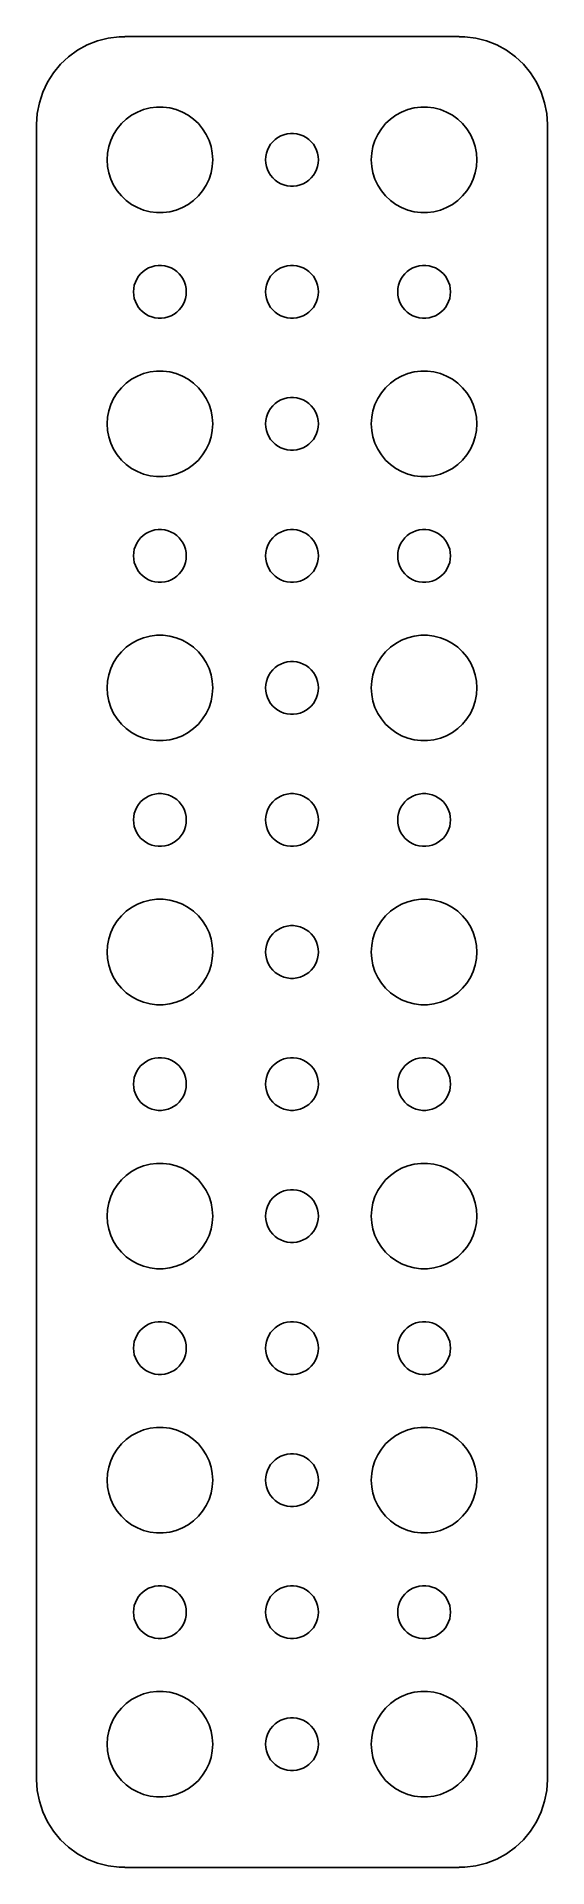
# Model space of a CAD drawing. Extents: x -14 to 14, y -52 to 52.
import ezdxf

# ---------------------------------------------------------------- set-up
doc = ezdxf.new("R2010")
doc.units = 0
doc.layers.get('0').update_dxf_attribs({"linetype": 'CONTINUOUS'})

msp = doc.modelspace()

# ---------------------------------------------------------------- linework, layer by layer
for points in [[(9.5, -51.9901), (9.81395, -51.9901), (10.4369, -51.9114), (11.0451, -51.7553), (11.6289, -51.5241), (12.1791, -51.2216), (12.6871, -50.8526), (13.1448, -50.4227), (13.5451, -49.9389), (13.8815, -49.4088), (14.1489, -48.8406), (14.3429, -48.2434), (14.4606, -47.6267), (14.5, -47), (14.5, 47), (14.4606, 47.6267), (14.3429, 48.2434), (14.1489, 48.8406), (13.8815, 49.4088), (13.5451, 49.9389), (13.1448, 50.4227), (12.6871, 50.8526), (12.1791, 51.2216), (11.6289, 51.5241), (11.0451, 51.7553), (10.4369, 51.9114), (9.81395, 51.9901), (9.5, 51.9901), (9.5, 51.997), (-9.5, 51.997), (-9.5, 51.9901), (-9.81395, 51.9901), (-10.4369, 51.9114), (-11.0451, 51.7553), (-11.6289, 51.5241), (-12.1791, 51.2216), (-12.6871, 50.8526), (-13.1448, 50.4227), (-13.5451, 49.9389), (-13.8815, 49.4088), (-14.1489, 48.8406), (-14.3429, 48.2434), (-14.4606, 47.6267), (-14.5, 47), (-14.5, -47), (-14.4606, -47.6267), (-14.3429, -48.2434), (-14.1489, -48.8406), (-13.8815, -49.4088), (-13.5451, -49.9389), (-13.1448, -50.4227), (-12.6871, -50.8526), (-12.1791, -51.2216), (-11.6289, -51.5241), (-11.0451, -51.7553), (-10.4369, -51.9114), (-9.81395, -51.9901), (-9.5, -51.9901), (-9.5, -51.997), (9.5, -51.997)], [(-7.68837, 42.0059), (-8.06214, 42.0531), (-8.42705, 42.1468), (-8.77734, 42.2855), (-9.10748, 42.467), (-9.41227, 42.6885), (-9.68691, 42.9464), (-9.92705, 43.2366), (-10.1289, 43.5547), (-10.2893, 43.8956), (-10.4057, 44.2539), (-10.4763, 44.624), (-10.5, 45), (-10.4763, 45.376), (-10.4057, 45.7461), (-10.2893, 46.1044), (-10.1289, 46.4453), (-9.92705, 46.7634), (-9.68691, 47.0536), (-9.41227, 47.3115), (-9.10748, 47.533), (-8.77734, 47.7145), (-8.42705, 47.8532), (-8.06214, 47.9469), (-7.68837, 47.9941), (-7.31163, 47.9941), (-6.93786, 47.9469), (-6.57295, 47.8532), (-6.22266, 47.7145), (-5.89252, 47.533), (-5.58773, 47.3115), (-5.31309, 47.0536), (-5.07295, 46.7634), (-4.87108, 46.4453), (-4.71067, 46.1044), (-4.59425, 45.7461), (-4.52366, 45.376), (-4.5, 45), (-4.52366, 44.624), (-4.59425, 44.2539), (-4.71067, 43.8956), (-4.87108, 43.5547), (-5.07295, 43.2366), (-5.31309, 42.9464), (-5.58773, 42.6885), (-5.89252, 42.467), (-6.22266, 42.2855), (-6.57295, 42.1468), (-6.93786, 42.0531), (-7.31163, 42.0059)], [(7.31163, 42.0059), (6.93786, 42.0531), (6.57295, 42.1468), (6.22266, 42.2855), (5.89252, 42.467), (5.58773, 42.6885), (5.31309, 42.9464), (5.07295, 43.2366), (4.87108, 43.5547), (4.71067, 43.8956), (4.59425, 44.2539), (4.52366, 44.624), (4.5, 45), (4.52366, 45.376), (4.59425, 45.7461), (4.71067, 46.1044), (4.87108, 46.4453), (5.07295, 46.7634), (5.31309, 47.0536), (5.58773, 47.3115), (5.89252, 47.533), (6.22266, 47.7145), (6.57295, 47.8532), (6.93786, 47.9469), (7.31163, 47.9941), (7.68837, 47.9941), (8.06214, 47.9469), (8.42705, 47.8532), (8.77734, 47.7145), (9.10748, 47.533), (9.41227, 47.3115), (9.68691, 47.0536), (9.92705, 46.7634), (10.1289, 46.4453), (10.2893, 46.1044), (10.4057, 45.7461), (10.4763, 45.376), (10.5, 45), (10.4763, 44.624), (10.4057, 44.2539), (10.2893, 43.8956), (10.1289, 43.5547), (9.92705, 43.2366), (9.68691, 42.9464), (9.41227, 42.6885), (9.10748, 42.467), (8.77734, 42.2855), (8.42705, 42.1468), (8.06214, 42.0531), (7.68837, 42.0059)], [(-0.094186, 43.503), (-0.281072, 43.5266), (-0.463525, 43.5734), (-0.638669, 43.6428), (-0.80374, 43.7335), (-0.956136, 43.8442), (-1.09345, 43.9732), (-1.21353, 44.1183), (-1.31446, 44.2774), (-1.39466, 44.4478), (-1.45287, 44.627), (-1.48817, 44.812), (-1.5, 45), (-1.48817, 45.188), (-1.45287, 45.373), (-1.39466, 45.5522), (-1.31446, 45.7226), (-1.21353, 45.8817), (-1.09345, 46.0268), (-0.956136, 46.1558), (-0.80374, 46.2665), (-0.638669, 46.3572), (-0.463525, 46.4266), (-0.281072, 46.4734), (-0.094186, 46.497), (0.094186, 46.497), (0.281072, 46.4734), (0.463525, 46.4266), (0.638669, 46.3572), (0.80374, 46.2665), (0.956136, 46.1558), (1.09345, 46.0268), (1.21353, 45.8817), (1.31446, 45.7226), (1.39466, 45.5522), (1.45287, 45.373), (1.48817, 45.188), (1.5, 45), (1.48817, 44.812), (1.45287, 44.627), (1.39466, 44.4478), (1.31446, 44.2774), (1.21353, 44.1183), (1.09345, 43.9732), (0.956136, 43.8442), (0.80374, 43.7335), (0.638669, 43.6428), (0.463525, 43.5734), (0.281072, 43.5266), (0.094186, 43.503)], [(-7.59419, 36.003), (-7.78107, 36.0266), (-7.96353, 36.0734), (-8.13867, 36.1428), (-8.30374, 36.2335), (-8.45614, 36.3442), (-8.59345, 36.4732), (-8.71353, 36.6183), (-8.81446, 36.7774), (-8.89466, 36.9478), (-8.95287, 37.127), (-8.98817, 37.312), (-9, 37.5), (-8.98817, 37.688), (-8.95287, 37.873), (-8.89466, 38.0522), (-8.81446, 38.2226), (-8.71353, 38.3817), (-8.59345, 38.5268), (-8.45614, 38.6558), (-8.30374, 38.7665), (-8.13867, 38.8572), (-7.96353, 38.9266), (-7.78107, 38.9734), (-7.59419, 38.997), (-7.40581, 38.997), (-7.21893, 38.9734), (-7.03647, 38.9266), (-6.86133, 38.8572), (-6.69626, 38.7665), (-6.54386, 38.6558), (-6.40655, 38.5268), (-6.28647, 38.3817), (-6.18554, 38.2226), (-6.10534, 38.0522), (-6.04713, 37.873), (-6.01183, 37.688), (-6, 37.5), (-6.01183, 37.312), (-6.04713, 37.127), (-6.10534, 36.9478), (-6.18554, 36.7774), (-6.28647, 36.6183), (-6.40655, 36.4732), (-6.54386, 36.3442), (-6.69626, 36.2335), (-6.86133, 36.1428), (-7.03647, 36.0734), (-7.21893, 36.0266), (-7.40581, 36.003)], [(-0.094186, 36.003), (-0.281072, 36.0266), (-0.463525, 36.0734), (-0.638669, 36.1428), (-0.80374, 36.2335), (-0.956136, 36.3442), (-1.09345, 36.4732), (-1.21353, 36.6183), (-1.31446, 36.7774), (-1.39466, 36.9478), (-1.45287, 37.127), (-1.48817, 37.312), (-1.5, 37.5), (-1.48817, 37.688), (-1.45287, 37.873), (-1.39466, 38.0522), (-1.31446, 38.2226), (-1.21353, 38.3817), (-1.09345, 38.5268), (-0.956136, 38.6558), (-0.80374, 38.7665), (-0.638669, 38.8572), (-0.463525, 38.9266), (-0.281072, 38.9734), (-0.094186, 38.997), (0.094186, 38.997), (0.281072, 38.9734), (0.463525, 38.9266), (0.638669, 38.8572), (0.80374, 38.7665), (0.956136, 38.6558), (1.09345, 38.5268), (1.21353, 38.3817), (1.31446, 38.2226), (1.39466, 38.0522), (1.45287, 37.873), (1.48817, 37.688), (1.5, 37.5), (1.48817, 37.312), (1.45287, 37.127), (1.39466, 36.9478), (1.31446, 36.7774), (1.21353, 36.6183), (1.09345, 36.4732), (0.956136, 36.3442), (0.80374, 36.2335), (0.638669, 36.1428), (0.463525, 36.0734), (0.281072, 36.0266), (0.094186, 36.003)], [(7.40581, 36.003), (7.21893, 36.0266), (7.03647, 36.0734), (6.86133, 36.1428), (6.69626, 36.2335), (6.54386, 36.3442), (6.40655, 36.4732), (6.28647, 36.6183), (6.18554, 36.7774), (6.10534, 36.9478), (6.04713, 37.127), (6.01183, 37.312), (6, 37.5), (6.01183, 37.688), (6.04713, 37.873), (6.10534, 38.0522), (6.18554, 38.2226), (6.28647, 38.3817), (6.40655, 38.5268), (6.54386, 38.6558), (6.69626, 38.7665), (6.86133, 38.8572), (7.03647, 38.9266), (7.21893, 38.9734), (7.40581, 38.997), (7.59419, 38.997), (7.78107, 38.9734), (7.96353, 38.9266), (8.13867, 38.8572), (8.30374, 38.7665), (8.45614, 38.6558), (8.59345, 38.5268), (8.71353, 38.3817), (8.81446, 38.2226), (8.89466, 38.0522), (8.95287, 37.873), (8.98817, 37.688), (9, 37.5), (8.98817, 37.312), (8.95287, 37.127), (8.89466, 36.9478), (8.81446, 36.7774), (8.71353, 36.6183), (8.59345, 36.4732), (8.45614, 36.3442), (8.30374, 36.2335), (8.13867, 36.1428), (7.96353, 36.0734), (7.78107, 36.0266), (7.59419, 36.003)], [(-7.68837, 27.0059), (-8.06214, 27.0531), (-8.42705, 27.1468), (-8.77734, 27.2855), (-9.10748, 27.467), (-9.41227, 27.6885), (-9.68691, 27.9464), (-9.92705, 28.2366), (-10.1289, 28.5547), (-10.2893, 28.8956), (-10.4057, 29.2539), (-10.4763, 29.624), (-10.5, 30), (-10.4763, 30.376), (-10.4057, 30.7461), (-10.2893, 31.1044), (-10.1289, 31.4453), (-9.92705, 31.7634), (-9.68691, 32.0536), (-9.41227, 32.3115), (-9.10748, 32.533), (-8.77734, 32.7145), (-8.42705, 32.8532), (-8.06214, 32.9469), (-7.68837, 32.9941), (-7.31163, 32.9941), (-6.93786, 32.9469), (-6.57295, 32.8532), (-6.22266, 32.7145), (-5.89252, 32.533), (-5.58773, 32.3115), (-5.31309, 32.0536), (-5.07295, 31.7634), (-4.87108, 31.4453), (-4.71067, 31.1044), (-4.59425, 30.7461), (-4.52366, 30.376), (-4.5, 30), (-4.52366, 29.624), (-4.59425, 29.2539), (-4.71067, 28.8956), (-4.87108, 28.5547), (-5.07295, 28.2366), (-5.31309, 27.9464), (-5.58773, 27.6885), (-5.89252, 27.467), (-6.22266, 27.2855), (-6.57295, 27.1468), (-6.93786, 27.0531), (-7.31163, 27.0059)], [(7.31163, 27.0059), (6.93786, 27.0531), (6.57295, 27.1468), (6.22266, 27.2855), (5.89252, 27.467), (5.58773, 27.6885), (5.31309, 27.9464), (5.07295, 28.2366), (4.87108, 28.5547), (4.71067, 28.8956), (4.59425, 29.2539), (4.52366, 29.624), (4.5, 30), (4.52366, 30.376), (4.59425, 30.7461), (4.71067, 31.1044), (4.87108, 31.4453), (5.07295, 31.7634), (5.31309, 32.0536), (5.58773, 32.3115), (5.89252, 32.533), (6.22266, 32.7145), (6.57295, 32.8532), (6.93786, 32.9469), (7.31163, 32.9941), (7.68837, 32.9941), (8.06214, 32.9469), (8.42705, 32.8532), (8.77734, 32.7145), (9.10748, 32.533), (9.41227, 32.3115), (9.68691, 32.0536), (9.92705, 31.7634), (10.1289, 31.4453), (10.2893, 31.1044), (10.4057, 30.7461), (10.4763, 30.376), (10.5, 30), (10.4763, 29.624), (10.4057, 29.2539), (10.2893, 28.8956), (10.1289, 28.5547), (9.92705, 28.2366), (9.68691, 27.9464), (9.41227, 27.6885), (9.10748, 27.467), (8.77734, 27.2855), (8.42705, 27.1468), (8.06214, 27.0531), (7.68837, 27.0059)], [(-0.094186, 28.503), (-0.281072, 28.5266), (-0.463525, 28.5734), (-0.638669, 28.6428), (-0.80374, 28.7335), (-0.956136, 28.8442), (-1.09345, 28.9732), (-1.21353, 29.1183), (-1.31446, 29.2774), (-1.39466, 29.4478), (-1.45287, 29.627), (-1.48817, 29.812), (-1.5, 30), (-1.48817, 30.188), (-1.45287, 30.373), (-1.39466, 30.5522), (-1.31446, 30.7226), (-1.21353, 30.8817), (-1.09345, 31.0268), (-0.956136, 31.1558), (-0.80374, 31.2665), (-0.638669, 31.3572), (-0.463525, 31.4266), (-0.281072, 31.4734), (-0.094186, 31.497), (0.094186, 31.497), (0.281072, 31.4734), (0.463525, 31.4266), (0.638669, 31.3572), (0.80374, 31.2665), (0.956136, 31.1558), (1.09345, 31.0268), (1.21353, 30.8817), (1.31446, 30.7226), (1.39466, 30.5522), (1.45287, 30.373), (1.48817, 30.188), (1.5, 30), (1.48817, 29.812), (1.45287, 29.627), (1.39466, 29.4478), (1.31446, 29.2774), (1.21353, 29.1183), (1.09345, 28.9732), (0.956136, 28.8442), (0.80374, 28.7335), (0.638669, 28.6428), (0.463525, 28.5734), (0.281072, 28.5266), (0.094186, 28.503)], [(-7.59419, 21.003), (-7.78107, 21.0266), (-7.96353, 21.0734), (-8.13867, 21.1428), (-8.30374, 21.2335), (-8.45614, 21.3442), (-8.59345, 21.4732), (-8.71353, 21.6183), (-8.81446, 21.7774), (-8.89466, 21.9478), (-8.95287, 22.127), (-8.98817, 22.312), (-9, 22.5), (-8.98817, 22.688), (-8.95287, 22.873), (-8.89466, 23.0522), (-8.81446, 23.2226), (-8.71353, 23.3817), (-8.59345, 23.5268), (-8.45614, 23.6558), (-8.30374, 23.7665), (-8.13867, 23.8572), (-7.96353, 23.9266), (-7.78107, 23.9734), (-7.59419, 23.997), (-7.40581, 23.997), (-7.21893, 23.9734), (-7.03647, 23.9266), (-6.86133, 23.8572), (-6.69626, 23.7665), (-6.54386, 23.6558), (-6.40655, 23.5268), (-6.28647, 23.3817), (-6.18554, 23.2226), (-6.10534, 23.0522), (-6.04713, 22.873), (-6.01183, 22.688), (-6, 22.5), (-6.01183, 22.312), (-6.04713, 22.127), (-6.10534, 21.9478), (-6.18554, 21.7774), (-6.28647, 21.6183), (-6.40655, 21.4732), (-6.54386, 21.3442), (-6.69626, 21.2335), (-6.86133, 21.1428), (-7.03647, 21.0734), (-7.21893, 21.0266), (-7.40581, 21.003)], [(-0.094186, 21.003), (-0.281072, 21.0266), (-0.463525, 21.0734), (-0.638669, 21.1428), (-0.80374, 21.2335), (-0.956136, 21.3442), (-1.09345, 21.4732), (-1.21353, 21.6183), (-1.31446, 21.7774), (-1.39466, 21.9478), (-1.45287, 22.127), (-1.48817, 22.312), (-1.5, 22.5), (-1.48817, 22.688), (-1.45287, 22.873), (-1.39466, 23.0522), (-1.31446, 23.2226), (-1.21353, 23.3817), (-1.09345, 23.5268), (-0.956136, 23.6558), (-0.80374, 23.7665), (-0.638669, 23.8572), (-0.463525, 23.9266), (-0.281072, 23.9734), (-0.094186, 23.997), (0.094186, 23.997), (0.281072, 23.9734), (0.463525, 23.9266), (0.638669, 23.8572), (0.80374, 23.7665), (0.956136, 23.6558), (1.09345, 23.5268), (1.21353, 23.3817), (1.31446, 23.2226), (1.39466, 23.0522), (1.45287, 22.873), (1.48817, 22.688), (1.5, 22.5), (1.48817, 22.312), (1.45287, 22.127), (1.39466, 21.9478), (1.31446, 21.7774), (1.21353, 21.6183), (1.09345, 21.4732), (0.956136, 21.3442), (0.80374, 21.2335), (0.638669, 21.1428), (0.463525, 21.0734), (0.281072, 21.0266), (0.094186, 21.003)], [(7.40581, 21.003), (7.21893, 21.0266), (7.03647, 21.0734), (6.86133, 21.1428), (6.69626, 21.2335), (6.54386, 21.3442), (6.40655, 21.4732), (6.28647, 21.6183), (6.18554, 21.7774), (6.10534, 21.9478), (6.04713, 22.127), (6.01183, 22.312), (6, 22.5), (6.01183, 22.688), (6.04713, 22.873), (6.10534, 23.0522), (6.18554, 23.2226), (6.28647, 23.3817), (6.40655, 23.5268), (6.54386, 23.6558), (6.69626, 23.7665), (6.86133, 23.8572), (7.03647, 23.9266), (7.21893, 23.9734), (7.40581, 23.997), (7.59419, 23.997), (7.78107, 23.9734), (7.96353, 23.9266), (8.13867, 23.8572), (8.30374, 23.7665), (8.45614, 23.6558), (8.59345, 23.5268), (8.71353, 23.3817), (8.81446, 23.2226), (8.89466, 23.0522), (8.95287, 22.873), (8.98817, 22.688), (9, 22.5), (8.98817, 22.312), (8.95287, 22.127), (8.89466, 21.9478), (8.81446, 21.7774), (8.71353, 21.6183), (8.59345, 21.4732), (8.45614, 21.3442), (8.30374, 21.2335), (8.13867, 21.1428), (7.96353, 21.0734), (7.78107, 21.0266), (7.59419, 21.003)], [(-7.68837, 12.0059), (-8.06214, 12.0531), (-8.42705, 12.1468), (-8.77734, 12.2855), (-9.10748, 12.467), (-9.41227, 12.6885), (-9.68691, 12.9464), (-9.92705, 13.2366), (-10.1289, 13.5547), (-10.2893, 13.8956), (-10.4057, 14.2539), (-10.4763, 14.624), (-10.5, 15), (-10.4763, 15.376), (-10.4057, 15.7461), (-10.2893, 16.1044), (-10.1289, 16.4453), (-9.92705, 16.7634), (-9.68691, 17.0536), (-9.41227, 17.3115), (-9.10748, 17.533), (-8.77734, 17.7145), (-8.42705, 17.8532), (-8.06214, 17.9469), (-7.68837, 17.9941), (-7.31163, 17.9941), (-6.93786, 17.9469), (-6.57295, 17.8532), (-6.22266, 17.7145), (-5.89252, 17.533), (-5.58773, 17.3115), (-5.31309, 17.0536), (-5.07295, 16.7634), (-4.87108, 16.4453), (-4.71067, 16.1044), (-4.59425, 15.7461), (-4.52366, 15.376), (-4.5, 15), (-4.52366, 14.624), (-4.59425, 14.2539), (-4.71067, 13.8956), (-4.87108, 13.5547), (-5.07295, 13.2366), (-5.31309, 12.9464), (-5.58773, 12.6885), (-5.89252, 12.467), (-6.22266, 12.2855), (-6.57295, 12.1468), (-6.93786, 12.0531), (-7.31163, 12.0059)], [(7.31163, 12.0059), (6.93786, 12.0531), (6.57295, 12.1468), (6.22266, 12.2855), (5.89252, 12.467), (5.58773, 12.6885), (5.31309, 12.9464), (5.07295, 13.2366), (4.87108, 13.5547), (4.71067, 13.8956), (4.59425, 14.2539), (4.52366, 14.624), (4.5, 15), (4.52366, 15.376), (4.59425, 15.7461), (4.71067, 16.1044), (4.87108, 16.4453), (5.07295, 16.7634), (5.31309, 17.0536), (5.58773, 17.3115), (5.89252, 17.533), (6.22266, 17.7145), (6.57295, 17.8532), (6.93786, 17.9469), (7.31163, 17.9941), (7.68837, 17.9941), (8.06214, 17.9469), (8.42705, 17.8532), (8.77734, 17.7145), (9.10748, 17.533), (9.41227, 17.3115), (9.68691, 17.0536), (9.92705, 16.7634), (10.1289, 16.4453), (10.2893, 16.1044), (10.4057, 15.7461), (10.4763, 15.376), (10.5, 15), (10.4763, 14.624), (10.4057, 14.2539), (10.2893, 13.8956), (10.1289, 13.5547), (9.92705, 13.2366), (9.68691, 12.9464), (9.41227, 12.6885), (9.10748, 12.467), (8.77734, 12.2855), (8.42705, 12.1468), (8.06214, 12.0531), (7.68837, 12.0059)], [(-0.094186, 13.503), (-0.281072, 13.5266), (-0.463525, 13.5734), (-0.638669, 13.6428), (-0.80374, 13.7335), (-0.956136, 13.8442), (-1.09345, 13.9732), (-1.21353, 14.1183), (-1.31446, 14.2774), (-1.39466, 14.4478), (-1.45287, 14.627), (-1.48817, 14.812), (-1.5, 15), (-1.48817, 15.188), (-1.45287, 15.373), (-1.39466, 15.5522), (-1.31446, 15.7226), (-1.21353, 15.8817), (-1.09345, 16.0268), (-0.956136, 16.1558), (-0.80374, 16.2665), (-0.638669, 16.3572), (-0.463525, 16.4266), (-0.281072, 16.4734), (-0.094186, 16.497), (0.094186, 16.497), (0.281072, 16.4734), (0.463525, 16.4266), (0.638669, 16.3572), (0.80374, 16.2665), (0.956136, 16.1558), (1.09345, 16.0268), (1.21353, 15.8817), (1.31446, 15.7226), (1.39466, 15.5522), (1.45287, 15.373), (1.48817, 15.188), (1.5, 15), (1.48817, 14.812), (1.45287, 14.627), (1.39466, 14.4478), (1.31446, 14.2774), (1.21353, 14.1183), (1.09345, 13.9732), (0.956136, 13.8442), (0.80374, 13.7335), (0.638669, 13.6428), (0.463525, 13.5734), (0.281072, 13.5266), (0.094186, 13.503)], [(-7.59419, 6.00296), (-7.78107, 6.02657), (-7.96353, 6.07342), (-8.13867, 6.14276), (-8.30374, 6.23351), (-8.45614, 6.34423), (-8.59345, 6.47318), (-8.71353, 6.61832), (-8.81446, 6.77737), (-8.89466, 6.94781), (-8.95287, 7.12697), (-8.98817, 7.312), (-9, 7.5), (-8.98817, 7.688), (-8.95287, 7.87303), (-8.89466, 8.05219), (-8.81446, 8.22263), (-8.71353, 8.38168), (-8.59345, 8.52682), (-8.45614, 8.65577), (-8.30374, 8.76649), (-8.13867, 8.85724), (-7.96353, 8.92658), (-7.78107, 8.97343), (-7.59419, 8.99704), (-7.40581, 8.99704), (-7.21893, 8.97343), (-7.03647, 8.92658), (-6.86133, 8.85724), (-6.69626, 8.76649), (-6.54386, 8.65577), (-6.40655, 8.52682), (-6.28647, 8.38168), (-6.18554, 8.22263), (-6.10534, 8.05219), (-6.04713, 7.87303), (-6.01183, 7.688), (-6, 7.5), (-6.01183, 7.312), (-6.04713, 7.12697), (-6.10534, 6.94781), (-6.18554, 6.77737), (-6.28647, 6.61832), (-6.40655, 6.47318), (-6.54386, 6.34423), (-6.69626, 6.23351), (-6.86133, 6.14276), (-7.03647, 6.07342), (-7.21893, 6.02657), (-7.40581, 6.00296)], [(-0.094186, 6.00296), (-0.281072, 6.02657), (-0.463525, 6.07342), (-0.638669, 6.14276), (-0.80374, 6.23351), (-0.956136, 6.34423), (-1.09345, 6.47318), (-1.21353, 6.61832), (-1.31446, 6.77737), (-1.39466, 6.94781), (-1.45287, 7.12697), (-1.48817, 7.312), (-1.5, 7.5), (-1.48817, 7.688), (-1.45287, 7.87303), (-1.39466, 8.05219), (-1.31446, 8.22263), (-1.21353, 8.38168), (-1.09345, 8.52682), (-0.956136, 8.65577), (-0.80374, 8.76649), (-0.638669, 8.85724), (-0.463525, 8.92658), (-0.281072, 8.97343), (-0.094186, 8.99704), (0.094186, 8.99704), (0.281072, 8.97343), (0.463525, 8.92658), (0.638669, 8.85724), (0.80374, 8.76649), (0.956136, 8.65577), (1.09345, 8.52682), (1.21353, 8.38168), (1.31446, 8.22263), (1.39466, 8.05219), (1.45287, 7.87303), (1.48817, 7.688), (1.5, 7.5), (1.48817, 7.312), (1.45287, 7.12697), (1.39466, 6.94781), (1.31446, 6.77737), (1.21353, 6.61832), (1.09345, 6.47318), (0.956136, 6.34423), (0.80374, 6.23351), (0.638669, 6.14276), (0.463525, 6.07342), (0.281072, 6.02657), (0.094186, 6.00296)], [(7.40581, 6.00296), (7.21893, 6.02657), (7.03647, 6.07342), (6.86133, 6.14276), (6.69626, 6.23351), (6.54386, 6.34423), (6.40655, 6.47318), (6.28647, 6.61832), (6.18554, 6.77737), (6.10534, 6.94781), (6.04713, 7.12697), (6.01183, 7.312), (6, 7.5), (6.01183, 7.688), (6.04713, 7.87303), (6.10534, 8.05219), (6.18554, 8.22263), (6.28647, 8.38168), (6.40655, 8.52682), (6.54386, 8.65577), (6.69626, 8.76649), (6.86133, 8.85724), (7.03647, 8.92658), (7.21893, 8.97343), (7.40581, 8.99704), (7.59419, 8.99704), (7.78107, 8.97343), (7.96353, 8.92658), (8.13867, 8.85724), (8.30374, 8.76649), (8.45614, 8.65577), (8.59345, 8.52682), (8.71353, 8.38168), (8.81446, 8.22263), (8.89466, 8.05219), (8.95287, 7.87303), (8.98817, 7.688), (9, 7.5), (8.98817, 7.312), (8.95287, 7.12697), (8.89466, 6.94781), (8.81446, 6.77737), (8.71353, 6.61832), (8.59345, 6.47318), (8.45614, 6.34423), (8.30374, 6.23351), (8.13867, 6.14276), (7.96353, 6.07342), (7.78107, 6.02657), (7.59419, 6.00296)], [(-7.68837, -2.99408), (-8.06214, -2.94686), (-8.42705, -2.85317), (-8.77734, -2.71448), (-9.10748, -2.53298), (-9.41227, -2.31154), (-9.68691, -2.05364), (-9.92705, -1.76336), (-10.1289, -1.44526), (-10.2893, -1.10437), (-10.4057, -0.74607), (-10.4763, -0.376), (-10.5, 0), (-10.4763, 0.376), (-10.4057, 0.74607), (-10.2893, 1.10437), (-10.1289, 1.44526), (-9.92705, 1.76336), (-9.68691, 2.05364), (-9.41227, 2.31154), (-9.10748, 2.53298), (-8.77734, 2.71448), (-8.42705, 2.85317), (-8.06214, 2.94686), (-7.68837, 2.99408), (-7.31163, 2.99408), (-6.93786, 2.94686), (-6.57295, 2.85317), (-6.22266, 2.71448), (-5.89252, 2.53298), (-5.58773, 2.31154), (-5.31309, 2.05364), (-5.07295, 1.76336), (-4.87108, 1.44526), (-4.71067, 1.10437), (-4.59425, 0.74607), (-4.52366, 0.376), (-4.5, 0), (-4.52366, -0.376), (-4.59425, -0.74607), (-4.71067, -1.10437), (-4.87108, -1.44526), (-5.07295, -1.76336), (-5.31309, -2.05364), (-5.58773, -2.31154), (-5.89252, -2.53298), (-6.22266, -2.71448), (-6.57295, -2.85317), (-6.93786, -2.94686), (-7.31163, -2.99408)], [(7.31163, -2.99408), (6.93786, -2.94686), (6.57295, -2.85317), (6.22266, -2.71448), (5.89252, -2.53298), (5.58773, -2.31154), (5.31309, -2.05364), (5.07295, -1.76336), (4.87108, -1.44526), (4.71067, -1.10437), (4.59425, -0.74607), (4.52366, -0.376), (4.5, 0), (4.52366, 0.376), (4.59425, 0.74607), (4.71067, 1.10437), (4.87108, 1.44526), (5.07295, 1.76336), (5.31309, 2.05364), (5.58773, 2.31154), (5.89252, 2.53298), (6.22266, 2.71448), (6.57295, 2.85317), (6.93786, 2.94686), (7.31163, 2.99408), (7.68837, 2.99408), (8.06214, 2.94686), (8.42705, 2.85317), (8.77734, 2.71448), (9.10748, 2.53298), (9.41227, 2.31154), (9.68691, 2.05364), (9.92705, 1.76336), (10.1289, 1.44526), (10.2893, 1.10437), (10.4057, 0.74607), (10.4763, 0.376), (10.5, 0), (10.4763, -0.376), (10.4057, -0.74607), (10.2893, -1.10437), (10.1289, -1.44526), (9.92705, -1.76336), (9.68691, -2.05364), (9.41227, -2.31154), (9.10748, -2.53298), (8.77734, -2.71448), (8.42705, -2.85317), (8.06214, -2.94686), (7.68837, -2.99408)], [(-0.094186, -1.49704), (-0.281072, -1.47343), (-0.463525, -1.42658), (-0.638669, -1.35724), (-0.80374, -1.26649), (-0.956136, -1.15577), (-1.09345, -1.02682), (-1.21353, -0.881678), (-1.31446, -0.722631), (-1.39466, -0.552187), (-1.45287, -0.373035), (-1.48817, -0.188), (-1.5, 0), (-1.48817, 0.188), (-1.45287, 0.373035), (-1.39466, 0.552187), (-1.31446, 0.722631), (-1.21353, 0.881678), (-1.09345, 1.02682), (-0.956136, 1.15577), (-0.80374, 1.26649), (-0.638669, 1.35724), (-0.463525, 1.42658), (-0.281072, 1.47343), (-0.094186, 1.49704), (0.094186, 1.49704), (0.281072, 1.47343), (0.463525, 1.42658), (0.638669, 1.35724), (0.80374, 1.26649), (0.956136, 1.15577), (1.09345, 1.02682), (1.21353, 0.881678), (1.31446, 0.722631), (1.39466, 0.552187), (1.45287, 0.373035), (1.48817, 0.188), (1.5, 0), (1.48817, -0.188), (1.45287, -0.373035), (1.39466, -0.552187), (1.31446, -0.722631), (1.21353, -0.881678), (1.09345, -1.02682), (0.956136, -1.15577), (0.80374, -1.26649), (0.638669, -1.35724), (0.463525, -1.42658), (0.281072, -1.47343), (0.094186, -1.49704)], [(-7.59419, -8.99704), (-7.78107, -8.97343), (-7.96353, -8.92658), (-8.13867, -8.85724), (-8.30374, -8.76649), (-8.45614, -8.65577), (-8.59345, -8.52682), (-8.71353, -8.38168), (-8.81446, -8.22263), (-8.89466, -8.05219), (-8.95287, -7.87303), (-8.98817, -7.688), (-9, -7.5), (-8.98817, -7.312), (-8.95287, -7.12697), (-8.89466, -6.94781), (-8.81446, -6.77737), (-8.71353, -6.61832), (-8.59345, -6.47318), (-8.45614, -6.34423), (-8.30374, -6.23351), (-8.13867, -6.14276), (-7.96353, -6.07342), (-7.78107, -6.02657), (-7.59419, -6.00296), (-7.40581, -6.00296), (-7.21893, -6.02657), (-7.03647, -6.07342), (-6.86133, -6.14276), (-6.69626, -6.23351), (-6.54386, -6.34423), (-6.40655, -6.47318), (-6.28647, -6.61832), (-6.18554, -6.77737), (-6.10534, -6.94781), (-6.04713, -7.12697), (-6.01183, -7.312), (-6, -7.5), (-6.01183, -7.688), (-6.04713, -7.87303), (-6.10534, -8.05219), (-6.18554, -8.22263), (-6.28647, -8.38168), (-6.40655, -8.52682), (-6.54386, -8.65577), (-6.69626, -8.76649), (-6.86133, -8.85724), (-7.03647, -8.92658), (-7.21893, -8.97343), (-7.40581, -8.99704)], [(-0.094186, -8.99704), (-0.281072, -8.97343), (-0.463525, -8.92658), (-0.638669, -8.85724), (-0.80374, -8.76649), (-0.956136, -8.65577), (-1.09345, -8.52682), (-1.21353, -8.38168), (-1.31446, -8.22263), (-1.39466, -8.05219), (-1.45287, -7.87303), (-1.48817, -7.688), (-1.5, -7.5), (-1.48817, -7.312), (-1.45287, -7.12697), (-1.39466, -6.94781), (-1.31446, -6.77737), (-1.21353, -6.61832), (-1.09345, -6.47318), (-0.956136, -6.34423), (-0.80374, -6.23351), (-0.638669, -6.14276), (-0.463525, -6.07342), (-0.281072, -6.02657), (-0.094186, -6.00296), (0.094186, -6.00296), (0.281072, -6.02657), (0.463525, -6.07342), (0.638669, -6.14276), (0.80374, -6.23351), (0.956136, -6.34423), (1.09345, -6.47318), (1.21353, -6.61832), (1.31446, -6.77737), (1.39466, -6.94781), (1.45287, -7.12697), (1.48817, -7.312), (1.5, -7.5), (1.48817, -7.688), (1.45287, -7.87303), (1.39466, -8.05219), (1.31446, -8.22263), (1.21353, -8.38168), (1.09345, -8.52682), (0.956136, -8.65577), (0.80374, -8.76649), (0.638669, -8.85724), (0.463525, -8.92658), (0.281072, -8.97343), (0.094186, -8.99704)], [(7.40581, -8.99704), (7.21893, -8.97343), (7.03647, -8.92658), (6.86133, -8.85724), (6.69626, -8.76649), (6.54386, -8.65577), (6.40655, -8.52682), (6.28647, -8.38168), (6.18554, -8.22263), (6.10534, -8.05219), (6.04713, -7.87303), (6.01183, -7.688), (6, -7.5), (6.01183, -7.312), (6.04713, -7.12697), (6.10534, -6.94781), (6.18554, -6.77737), (6.28647, -6.61832), (6.40655, -6.47318), (6.54386, -6.34423), (6.69626, -6.23351), (6.86133, -6.14276), (7.03647, -6.07342), (7.21893, -6.02657), (7.40581, -6.00296), (7.59419, -6.00296), (7.78107, -6.02657), (7.96353, -6.07342), (8.13867, -6.14276), (8.30374, -6.23351), (8.45614, -6.34423), (8.59345, -6.47318), (8.71353, -6.61832), (8.81446, -6.77737), (8.89466, -6.94781), (8.95287, -7.12697), (8.98817, -7.312), (9, -7.5), (8.98817, -7.688), (8.95287, -7.87303), (8.89466, -8.05219), (8.81446, -8.22263), (8.71353, -8.38168), (8.59345, -8.52682), (8.45614, -8.65577), (8.30374, -8.76649), (8.13867, -8.85724), (7.96353, -8.92658), (7.78107, -8.97343), (7.59419, -8.99704)], [(-7.68837, -17.9941), (-8.06214, -17.9469), (-8.42705, -17.8532), (-8.77734, -17.7145), (-9.10748, -17.533), (-9.41227, -17.3115), (-9.68691, -17.0536), (-9.92705, -16.7634), (-10.1289, -16.4453), (-10.2893, -16.1044), (-10.4057, -15.7461), (-10.4763, -15.376), (-10.5, -15), (-10.4763, -14.624), (-10.4057, -14.2539), (-10.2893, -13.8956), (-10.1289, -13.5547), (-9.92705, -13.2366), (-9.68691, -12.9464), (-9.41227, -12.6885), (-9.10748, -12.467), (-8.77734, -12.2855), (-8.42705, -12.1468), (-8.06214, -12.0531), (-7.68837, -12.0059), (-7.31163, -12.0059), (-6.93786, -12.0531), (-6.57295, -12.1468), (-6.22266, -12.2855), (-5.89252, -12.467), (-5.58773, -12.6885), (-5.31309, -12.9464), (-5.07295, -13.2366), (-4.87108, -13.5547), (-4.71067, -13.8956), (-4.59425, -14.2539), (-4.52366, -14.624), (-4.5, -15), (-4.52366, -15.376), (-4.59425, -15.7461), (-4.71067, -16.1044), (-4.87108, -16.4453), (-5.07295, -16.7634), (-5.31309, -17.0536), (-5.58773, -17.3115), (-5.89252, -17.533), (-6.22266, -17.7145), (-6.57295, -17.8532), (-6.93786, -17.9469), (-7.31163, -17.9941)], [(7.31163, -17.9941), (6.93786, -17.9469), (6.57295, -17.8532), (6.22266, -17.7145), (5.89252, -17.533), (5.58773, -17.3115), (5.31309, -17.0536), (5.07295, -16.7634), (4.87108, -16.4453), (4.71067, -16.1044), (4.59425, -15.7461), (4.52366, -15.376), (4.5, -15), (4.52366, -14.624), (4.59425, -14.2539), (4.71067, -13.8956), (4.87108, -13.5547), (5.07295, -13.2366), (5.31309, -12.9464), (5.58773, -12.6885), (5.89252, -12.467), (6.22266, -12.2855), (6.57295, -12.1468), (6.93786, -12.0531), (7.31163, -12.0059), (7.68837, -12.0059), (8.06214, -12.0531), (8.42705, -12.1468), (8.77734, -12.2855), (9.10748, -12.467), (9.41227, -12.6885), (9.68691, -12.9464), (9.92705, -13.2366), (10.1289, -13.5547), (10.2893, -13.8956), (10.4057, -14.2539), (10.4763, -14.624), (10.5, -15), (10.4763, -15.376), (10.4057, -15.7461), (10.2893, -16.1044), (10.1289, -16.4453), (9.92705, -16.7634), (9.68691, -17.0536), (9.41227, -17.3115), (9.10748, -17.533), (8.77734, -17.7145), (8.42705, -17.8532), (8.06214, -17.9469), (7.68837, -17.9941)], [(-0.094186, -16.497), (-0.281072, -16.4734), (-0.463525, -16.4266), (-0.638669, -16.3572), (-0.80374, -16.2665), (-0.956136, -16.1558), (-1.09345, -16.0268), (-1.21353, -15.8817), (-1.31446, -15.7226), (-1.39466, -15.5522), (-1.45287, -15.373), (-1.48817, -15.188), (-1.5, -15), (-1.48817, -14.812), (-1.45287, -14.627), (-1.39466, -14.4478), (-1.31446, -14.2774), (-1.21353, -14.1183), (-1.09345, -13.9732), (-0.956136, -13.8442), (-0.80374, -13.7335), (-0.638669, -13.6428), (-0.463525, -13.5734), (-0.281072, -13.5266), (-0.094186, -13.503), (0.094186, -13.503), (0.281072, -13.5266), (0.463525, -13.5734), (0.638669, -13.6428), (0.80374, -13.7335), (0.956136, -13.8442), (1.09345, -13.9732), (1.21353, -14.1183), (1.31446, -14.2774), (1.39466, -14.4478), (1.45287, -14.627), (1.48817, -14.812), (1.5, -15), (1.48817, -15.188), (1.45287, -15.373), (1.39466, -15.5522), (1.31446, -15.7226), (1.21353, -15.8817), (1.09345, -16.0268), (0.956136, -16.1558), (0.80374, -16.2665), (0.638669, -16.3572), (0.463525, -16.4266), (0.281072, -16.4734), (0.094186, -16.497)], [(-7.59419, -23.997), (-7.78107, -23.9734), (-7.96353, -23.9266), (-8.13867, -23.8572), (-8.30374, -23.7665), (-8.45614, -23.6558), (-8.59345, -23.5268), (-8.71353, -23.3817), (-8.81446, -23.2226), (-8.89466, -23.0522), (-8.95287, -22.873), (-8.98817, -22.688), (-9, -22.5), (-8.98817, -22.312), (-8.95287, -22.127), (-8.89466, -21.9478), (-8.81446, -21.7774), (-8.71353, -21.6183), (-8.59345, -21.4732), (-8.45614, -21.3442), (-8.30374, -21.2335), (-8.13867, -21.1428), (-7.96353, -21.0734), (-7.78107, -21.0266), (-7.59419, -21.003), (-7.40581, -21.003), (-7.21893, -21.0266), (-7.03647, -21.0734), (-6.86133, -21.1428), (-6.69626, -21.2335), (-6.54386, -21.3442), (-6.40655, -21.4732), (-6.28647, -21.6183), (-6.18554, -21.7774), (-6.10534, -21.9478), (-6.04713, -22.127), (-6.01183, -22.312), (-6, -22.5), (-6.01183, -22.688), (-6.04713, -22.873), (-6.10534, -23.0522), (-6.18554, -23.2226), (-6.28647, -23.3817), (-6.40655, -23.5268), (-6.54386, -23.6558), (-6.69626, -23.7665), (-6.86133, -23.8572), (-7.03647, -23.9266), (-7.21893, -23.9734), (-7.40581, -23.997)], [(-0.094186, -23.997), (-0.281072, -23.9734), (-0.463525, -23.9266), (-0.638669, -23.8572), (-0.80374, -23.7665), (-0.956136, -23.6558), (-1.09345, -23.5268), (-1.21353, -23.3817), (-1.31446, -23.2226), (-1.39466, -23.0522), (-1.45287, -22.873), (-1.48817, -22.688), (-1.5, -22.5), (-1.48817, -22.312), (-1.45287, -22.127), (-1.39466, -21.9478), (-1.31446, -21.7774), (-1.21353, -21.6183), (-1.09345, -21.4732), (-0.956136, -21.3442), (-0.80374, -21.2335), (-0.638669, -21.1428), (-0.463525, -21.0734), (-0.281072, -21.0266), (-0.094186, -21.003), (0.094186, -21.003), (0.281072, -21.0266), (0.463525, -21.0734), (0.638669, -21.1428), (0.80374, -21.2335), (0.956136, -21.3442), (1.09345, -21.4732), (1.21353, -21.6183), (1.31446, -21.7774), (1.39466, -21.9478), (1.45287, -22.127), (1.48817, -22.312), (1.5, -22.5), (1.48817, -22.688), (1.45287, -22.873), (1.39466, -23.0522), (1.31446, -23.2226), (1.21353, -23.3817), (1.09345, -23.5268), (0.956136, -23.6558), (0.80374, -23.7665), (0.638669, -23.8572), (0.463525, -23.9266), (0.281072, -23.9734), (0.094186, -23.997)], [(7.40581, -23.997), (7.21893, -23.9734), (7.03647, -23.9266), (6.86133, -23.8572), (6.69626, -23.7665), (6.54386, -23.6558), (6.40655, -23.5268), (6.28647, -23.3817), (6.18554, -23.2226), (6.10534, -23.0522), (6.04713, -22.873), (6.01183, -22.688), (6, -22.5), (6.01183, -22.312), (6.04713, -22.127), (6.10534, -21.9478), (6.18554, -21.7774), (6.28647, -21.6183), (6.40655, -21.4732), (6.54386, -21.3442), (6.69626, -21.2335), (6.86133, -21.1428), (7.03647, -21.0734), (7.21893, -21.0266), (7.40581, -21.003), (7.59419, -21.003), (7.78107, -21.0266), (7.96353, -21.0734), (8.13867, -21.1428), (8.30374, -21.2335), (8.45614, -21.3442), (8.59345, -21.4732), (8.71353, -21.6183), (8.81446, -21.7774), (8.89466, -21.9478), (8.95287, -22.127), (8.98817, -22.312), (9, -22.5), (8.98817, -22.688), (8.95287, -22.873), (8.89466, -23.0522), (8.81446, -23.2226), (8.71353, -23.3817), (8.59345, -23.5268), (8.45614, -23.6558), (8.30374, -23.7665), (8.13867, -23.8572), (7.96353, -23.9266), (7.78107, -23.9734), (7.59419, -23.997)], [(-7.68837, -32.9941), (-8.06214, -32.9469), (-8.42705, -32.8532), (-8.77734, -32.7145), (-9.10748, -32.533), (-9.41227, -32.3115), (-9.68691, -32.0536), (-9.92705, -31.7634), (-10.1289, -31.4453), (-10.2893, -31.1044), (-10.4057, -30.7461), (-10.4763, -30.376), (-10.5, -30), (-10.4763, -29.624), (-10.4057, -29.2539), (-10.2893, -28.8956), (-10.1289, -28.5547), (-9.92705, -28.2366), (-9.68691, -27.9464), (-9.41227, -27.6885), (-9.10748, -27.467), (-8.77734, -27.2855), (-8.42705, -27.1468), (-8.06214, -27.0531), (-7.68837, -27.0059), (-7.31163, -27.0059), (-6.93786, -27.0531), (-6.57295, -27.1468), (-6.22266, -27.2855), (-5.89252, -27.467), (-5.58773, -27.6885), (-5.31309, -27.9464), (-5.07295, -28.2366), (-4.87108, -28.5547), (-4.71067, -28.8956), (-4.59425, -29.2539), (-4.52366, -29.624), (-4.5, -30), (-4.52366, -30.376), (-4.59425, -30.7461), (-4.71067, -31.1044), (-4.87108, -31.4453), (-5.07295, -31.7634), (-5.31309, -32.0536), (-5.58773, -32.3115), (-5.89252, -32.533), (-6.22266, -32.7145), (-6.57295, -32.8532), (-6.93786, -32.9469), (-7.31163, -32.9941)], [(7.31163, -32.9941), (6.93786, -32.9469), (6.57295, -32.8532), (6.22266, -32.7145), (5.89252, -32.533), (5.58773, -32.3115), (5.31309, -32.0536), (5.07295, -31.7634), (4.87108, -31.4453), (4.71067, -31.1044), (4.59425, -30.7461), (4.52366, -30.376), (4.5, -30), (4.52366, -29.624), (4.59425, -29.2539), (4.71067, -28.8956), (4.87108, -28.5547), (5.07295, -28.2366), (5.31309, -27.9464), (5.58773, -27.6885), (5.89252, -27.467), (6.22266, -27.2855), (6.57295, -27.1468), (6.93786, -27.0531), (7.31163, -27.0059), (7.68837, -27.0059), (8.06214, -27.0531), (8.42705, -27.1468), (8.77734, -27.2855), (9.10748, -27.467), (9.41227, -27.6885), (9.68691, -27.9464), (9.92705, -28.2366), (10.1289, -28.5547), (10.2893, -28.8956), (10.4057, -29.2539), (10.4763, -29.624), (10.5, -30), (10.4763, -30.376), (10.4057, -30.7461), (10.2893, -31.1044), (10.1289, -31.4453), (9.92705, -31.7634), (9.68691, -32.0536), (9.41227, -32.3115), (9.10748, -32.533), (8.77734, -32.7145), (8.42705, -32.8532), (8.06214, -32.9469), (7.68837, -32.9941)], [(-0.094186, -31.497), (-0.281072, -31.4734), (-0.463525, -31.4266), (-0.638669, -31.3572), (-0.80374, -31.2665), (-0.956136, -31.1558), (-1.09345, -31.0268), (-1.21353, -30.8817), (-1.31446, -30.7226), (-1.39466, -30.5522), (-1.45287, -30.373), (-1.48817, -30.188), (-1.5, -30), (-1.48817, -29.812), (-1.45287, -29.627), (-1.39466, -29.4478), (-1.31446, -29.2774), (-1.21353, -29.1183), (-1.09345, -28.9732), (-0.956136, -28.8442), (-0.80374, -28.7335), (-0.638669, -28.6428), (-0.463525, -28.5734), (-0.281072, -28.5266), (-0.094186, -28.503), (0.094186, -28.503), (0.281072, -28.5266), (0.463525, -28.5734), (0.638669, -28.6428), (0.80374, -28.7335), (0.956136, -28.8442), (1.09345, -28.9732), (1.21353, -29.1183), (1.31446, -29.2774), (1.39466, -29.4478), (1.45287, -29.627), (1.48817, -29.812), (1.5, -30), (1.48817, -30.188), (1.45287, -30.373), (1.39466, -30.5522), (1.31446, -30.7226), (1.21353, -30.8817), (1.09345, -31.0268), (0.956136, -31.1558), (0.80374, -31.2665), (0.638669, -31.3572), (0.463525, -31.4266), (0.281072, -31.4734), (0.094186, -31.497)], [(-7.59419, -38.997), (-7.78107, -38.9734), (-7.96353, -38.9266), (-8.13867, -38.8572), (-8.30374, -38.7665), (-8.45614, -38.6558), (-8.59345, -38.5268), (-8.71353, -38.3817), (-8.81446, -38.2226), (-8.89466, -38.0522), (-8.95287, -37.873), (-8.98817, -37.688), (-9, -37.5), (-8.98817, -37.312), (-8.95287, -37.127), (-8.89466, -36.9478), (-8.81446, -36.7774), (-8.71353, -36.6183), (-8.59345, -36.4732), (-8.45614, -36.3442), (-8.30374, -36.2335), (-8.13867, -36.1428), (-7.96353, -36.0734), (-7.78107, -36.0266), (-7.59419, -36.003), (-7.40581, -36.003), (-7.21893, -36.0266), (-7.03647, -36.0734), (-6.86133, -36.1428), (-6.69626, -36.2335), (-6.54386, -36.3442), (-6.40655, -36.4732), (-6.28647, -36.6183), (-6.18554, -36.7774), (-6.10534, -36.9478), (-6.04713, -37.127), (-6.01183, -37.312), (-6, -37.5), (-6.01183, -37.688), (-6.04713, -37.873), (-6.10534, -38.0522), (-6.18554, -38.2226), (-6.28647, -38.3817), (-6.40655, -38.5268), (-6.54386, -38.6558), (-6.69626, -38.7665), (-6.86133, -38.8572), (-7.03647, -38.9266), (-7.21893, -38.9734), (-7.40581, -38.997)], [(-0.094186, -38.997), (-0.281072, -38.9734), (-0.463525, -38.9266), (-0.638669, -38.8572), (-0.80374, -38.7665), (-0.956136, -38.6558), (-1.09345, -38.5268), (-1.21353, -38.3817), (-1.31446, -38.2226), (-1.39466, -38.0522), (-1.45287, -37.873), (-1.48817, -37.688), (-1.5, -37.5), (-1.48817, -37.312), (-1.45287, -37.127), (-1.39466, -36.9478), (-1.31446, -36.7774), (-1.21353, -36.6183), (-1.09345, -36.4732), (-0.956136, -36.3442), (-0.80374, -36.2335), (-0.638669, -36.1428), (-0.463525, -36.0734), (-0.281072, -36.0266), (-0.094186, -36.003), (0.094186, -36.003), (0.281072, -36.0266), (0.463525, -36.0734), (0.638669, -36.1428), (0.80374, -36.2335), (0.956136, -36.3442), (1.09345, -36.4732), (1.21353, -36.6183), (1.31446, -36.7774), (1.39466, -36.9478), (1.45287, -37.127), (1.48817, -37.312), (1.5, -37.5), (1.48817, -37.688), (1.45287, -37.873), (1.39466, -38.0522), (1.31446, -38.2226), (1.21353, -38.3817), (1.09345, -38.5268), (0.956136, -38.6558), (0.80374, -38.7665), (0.638669, -38.8572), (0.463525, -38.9266), (0.281072, -38.9734), (0.094186, -38.997)], [(7.40581, -38.997), (7.21893, -38.9734), (7.03647, -38.9266), (6.86133, -38.8572), (6.69626, -38.7665), (6.54386, -38.6558), (6.40655, -38.5268), (6.28647, -38.3817), (6.18554, -38.2226), (6.10534, -38.0522), (6.04713, -37.873), (6.01183, -37.688), (6, -37.5), (6.01183, -37.312), (6.04713, -37.127), (6.10534, -36.9478), (6.18554, -36.7774), (6.28647, -36.6183), (6.40655, -36.4732), (6.54386, -36.3442), (6.69626, -36.2335), (6.86133, -36.1428), (7.03647, -36.0734), (7.21893, -36.0266), (7.40581, -36.003), (7.59419, -36.003), (7.78107, -36.0266), (7.96353, -36.0734), (8.13867, -36.1428), (8.30374, -36.2335), (8.45614, -36.3442), (8.59345, -36.4732), (8.71353, -36.6183), (8.81446, -36.7774), (8.89466, -36.9478), (8.95287, -37.127), (8.98817, -37.312), (9, -37.5), (8.98817, -37.688), (8.95287, -37.873), (8.89466, -38.0522), (8.81446, -38.2226), (8.71353, -38.3817), (8.59345, -38.5268), (8.45614, -38.6558), (8.30374, -38.7665), (8.13867, -38.8572), (7.96353, -38.9266), (7.78107, -38.9734), (7.59419, -38.997)], [(-7.68837, -47.9941), (-8.06214, -47.9469), (-8.42705, -47.8532), (-8.77734, -47.7145), (-9.10748, -47.533), (-9.41227, -47.3115), (-9.68691, -47.0536), (-9.92705, -46.7634), (-10.1289, -46.4453), (-10.2893, -46.1044), (-10.4057, -45.7461), (-10.4763, -45.376), (-10.5, -45), (-10.4763, -44.624), (-10.4057, -44.2539), (-10.2893, -43.8956), (-10.1289, -43.5547), (-9.92705, -43.2366), (-9.68691, -42.9464), (-9.41227, -42.6885), (-9.10748, -42.467), (-8.77734, -42.2855), (-8.42705, -42.1468), (-8.06214, -42.0531), (-7.68837, -42.0059), (-7.31163, -42.0059), (-6.93786, -42.0531), (-6.57295, -42.1468), (-6.22266, -42.2855), (-5.89252, -42.467), (-5.58773, -42.6885), (-5.31309, -42.9464), (-5.07295, -43.2366), (-4.87108, -43.5547), (-4.71067, -43.8956), (-4.59425, -44.2539), (-4.52366, -44.624), (-4.5, -45), (-4.52366, -45.376), (-4.59425, -45.7461), (-4.71067, -46.1044), (-4.87108, -46.4453), (-5.07295, -46.7634), (-5.31309, -47.0536), (-5.58773, -47.3115), (-5.89252, -47.533), (-6.22266, -47.7145), (-6.57295, -47.8532), (-6.93786, -47.9469), (-7.31163, -47.9941)], [(7.31163, -47.9941), (6.93786, -47.9469), (6.57295, -47.8532), (6.22266, -47.7145), (5.89252, -47.533), (5.58773, -47.3115), (5.31309, -47.0536), (5.07295, -46.7634), (4.87108, -46.4453), (4.71067, -46.1044), (4.59425, -45.7461), (4.52366, -45.376), (4.5, -45), (4.52366, -44.624), (4.59425, -44.2539), (4.71067, -43.8956), (4.87108, -43.5547), (5.07295, -43.2366), (5.31309, -42.9464), (5.58773, -42.6885), (5.89252, -42.467), (6.22266, -42.2855), (6.57295, -42.1468), (6.93786, -42.0531), (7.31163, -42.0059), (7.68837, -42.0059), (8.06214, -42.0531), (8.42705, -42.1468), (8.77734, -42.2855), (9.10748, -42.467), (9.41227, -42.6885), (9.68691, -42.9464), (9.92705, -43.2366), (10.1289, -43.5547), (10.2893, -43.8956), (10.4057, -44.2539), (10.4763, -44.624), (10.5, -45), (10.4763, -45.376), (10.4057, -45.7461), (10.2893, -46.1044), (10.1289, -46.4453), (9.92705, -46.7634), (9.68691, -47.0536), (9.41227, -47.3115), (9.10748, -47.533), (8.77734, -47.7145), (8.42705, -47.8532), (8.06214, -47.9469), (7.68837, -47.9941)], [(-0.094186, -46.497), (-0.281072, -46.4734), (-0.463525, -46.4266), (-0.638669, -46.3572), (-0.80374, -46.2665), (-0.956136, -46.1558), (-1.09345, -46.0268), (-1.21353, -45.8817), (-1.31446, -45.7226), (-1.39466, -45.5522), (-1.45287, -45.373), (-1.48817, -45.188), (-1.5, -45), (-1.48817, -44.812), (-1.45287, -44.627), (-1.39466, -44.4478), (-1.31446, -44.2774), (-1.21353, -44.1183), (-1.09345, -43.9732), (-0.956136, -43.8442), (-0.80374, -43.7335), (-0.638669, -43.6428), (-0.463525, -43.5734), (-0.281072, -43.5266), (-0.094186, -43.503), (0.094186, -43.503), (0.281072, -43.5266), (0.463525, -43.5734), (0.638669, -43.6428), (0.80374, -43.7335), (0.956136, -43.8442), (1.09345, -43.9732), (1.21353, -44.1183), (1.31446, -44.2774), (1.39466, -44.4478), (1.45287, -44.627), (1.48817, -44.812), (1.5, -45), (1.48817, -45.188), (1.45287, -45.373), (1.39466, -45.5522), (1.31446, -45.7226), (1.21353, -45.8817), (1.09345, -46.0268), (0.956136, -46.1558), (0.80374, -46.2665), (0.638669, -46.3572), (0.463525, -46.4266), (0.281072, -46.4734), (0.094186, -46.497)]]:
    msp.add_lwpolyline(points, close=True)

doc.saveas('drawing.dxf')
